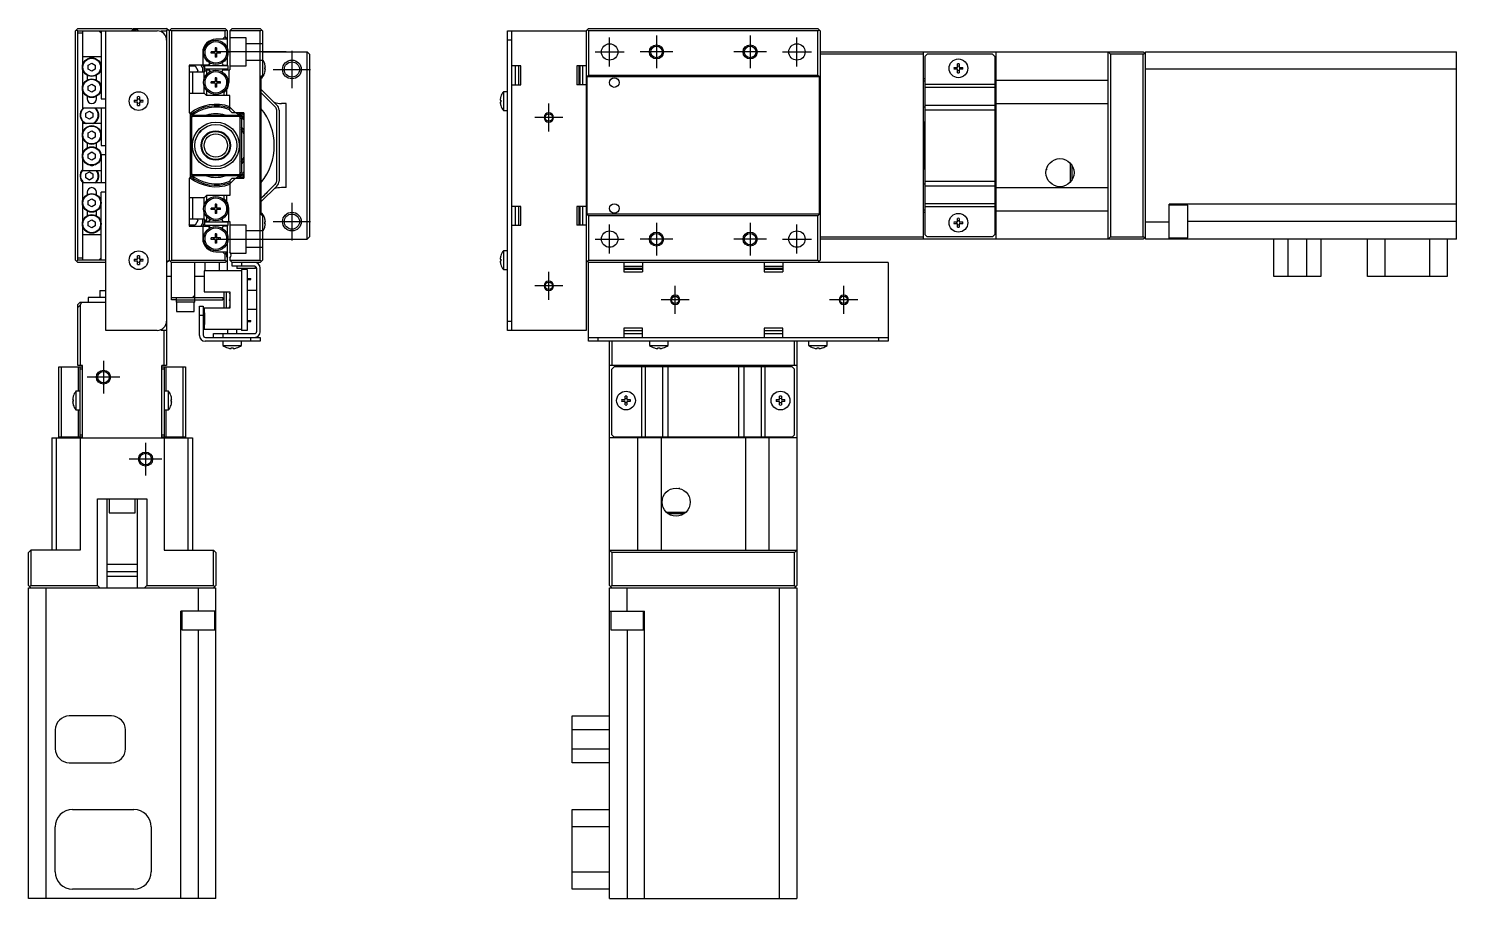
# Model space of a CAD drawing. Extents: x 0 to 654, y -8 to 387.
# Drawn here: x 348.8 to 653.8, y 104 to 289.9 of the extents above; entities that cross this region are included whole.
import ezdxf

# ---------------------------------------------------------------- set-up
doc = ezdxf.new("R2010")
doc.units = 0
doc.header["$LTSCALE"] = 0.5
doc.linetypes.add('CENTER', pattern=[50.8, 31.75, -6.35, 6.35, -6.35])
doc.linetypes.add('DASHED', pattern=[19.05, 12.7, -6.35])
for name, color, linetype in [('MSM_CENTER', 1, 'CENTER'), ('MSM_CONTINUOUS', 7, 'CONTINUOUS'), ('MSM_DASHED', 4, 'DASHED'), ('MSM_NARROW', 5, 'CONTINUOUS')]:
    doc.layers.add(name, color=color, linetype=linetype)

msp = doc.modelspace()

# ---------------------------------------------------------------- linework, layer by layer
at = {"layer": 'MSM_CENTER'}
for p, q in [((472.89, 281.76), (472.89, 287.96)), ((482.89, 288.36), (482.89, 281.36)), ((502.89, 288.36), (502.89, 281.36)), ((512.89, 281.76), (512.89, 287.96)), ((403.76, 284.86), (388.76, 284.86)), ((405.02, 285.12), (405.02, 277.12)), ((469.79, 284.86), (475.99, 284.86)), ((486.39, 284.86), (479.39, 284.86)), ((506.39, 284.86), (499.39, 284.86)), ((509.79, 284.86), (515.99, 284.86)), ((401.02, 281.12), (409.02, 281.12)), ((459.89, 267.86), (459.89, 273.86)), ((462.89, 270.86), (456.89, 270.86)), ((405.02, 252.6), (405.02, 244.6)), ((401.02, 248.6), (409.02, 248.6)), ((472.89, 241.76), (472.89, 247.96)), ((482.89, 248.36), (482.89, 241.36)), ((502.89, 248.36), (502.89, 241.36)), ((512.89, 241.76), (512.89, 247.96)), ((388.76, 244.86), (403.76, 244.86)), ((469.79, 244.86), (475.99, 244.86)), ((486.39, 244.86), (479.39, 244.86)), ((506.39, 244.86), (499.39, 244.86)), ((509.79, 244.86), (515.99, 244.86)), ((459.89, 231.86), (459.89, 237.86)), ((462.89, 234.86), (456.89, 234.86)), ((489.89, 231.86), (483.89, 231.86)), ((486.89, 228.86), (486.89, 234.86)), ((525.89, 231.86), (519.89, 231.86)), ((522.89, 228.86), (522.89, 234.86)), ((364.76, 218.86), (364.76, 211.86)), ((368.26, 215.36), (361.26, 215.36)), ((373.76, 201.36), (373.76, 194.36)), ((377.26, 197.86), (370.26, 197.86))]:
    msp.add_line(p, q, dxfattribs=at)
at = {"layer": 'MSM_CONTINUOUS'}
for p, q in [((359.26, 289.86), (358.76, 289.36)), ((359.26, 289.86), (370.76, 289.86)), ((371.26, 289.36), (370.76, 289.86)), ((370.96, 289.76), (371.06, 289.86)), ((371.06, 289.86), (378.26, 289.86)), ((371.56, 289.86), (371.56, 289.36)), ((372.26, 289.36), (371.76, 289.86)), ((371.76, 289.36), (371.76, 289.86)), ((378.76, 289.36), (378.26, 289.86)), ((378.76, 289.36), (379.26, 289.86)), ((379.26, 289.86), (390.76, 289.86)), ((391.26, 289.36), (390.76, 289.86)), ((391.76, 289.36), (392.26, 289.86)), ((392.26, 289.86), (398.26, 289.86)), ((398.26, 289.86), (398.76, 289.36)), ((467.89, 289.36), (468.39, 289.86)), ((468.39, 289.86), (517.39, 289.86)), ((517.89, 289.36), (517.39, 289.86)), ((358.76, 240.36), (358.76, 289.36)), ((359.01, 289.61), (359.26, 289.36)), ((359.26, 240.36), (359.26, 289.36)), ((359.26, 289.36), (376.26, 289.36)), ((360.26, 288.86), (359.26, 288.86)), ((360.26, 289.36), (360.26, 272.68)), ((363.76, 289.36), (364.26, 288.86)), ((364.26, 289.36), (364.26, 274.86)), ((365.26, 225.36), (365.26, 289.36)), ((370.76, 289.36), (371.01, 289.61)), ((370.86, 289.76), (371.06, 289.76)), ((371.36, 289.46), (371.16, 289.46)), ((371.36, 289.36), (371.36, 289.46)), ((377.06, 289.36), (378.26, 289.36)), ((377.06, 289.19), (377.06, 289.36)), ((378.51, 289.61), (378.26, 289.36)), ((378.26, 289.36), (378.26, 217.86)), ((378.76, 289.36), (378.76, 240.36)), ((379.01, 289.61), (379.26, 289.36)), ((379.26, 289.36), (379.26, 240.36)), ((390.76, 289.36), (379.26, 289.36)), ((391.26, 287.56), (388.76, 287.56)), ((390.76, 288.16), (390.16, 287.56)), ((390.76, 289.36), (391.01, 289.61)), ((390.76, 288.16), (390.76, 289.36)), ((391.18, 287.56), (390.76, 288.16)), ((391.26, 285.47), (391.26, 289.36)), ((391.76, 289.36), (391.76, 281.06)), ((398.26, 289.36), (391.76, 289.36)), ((398.26, 289.36), (398.51, 289.61)), ((398.26, 240.36), (398.26, 289.36)), ((398.76, 289.36), (398.76, 279.86)), ((451.09, 225.36), (451.09, 289.36)), ((451.09, 289.36), (467.89, 289.36)), ((451.89, 287.36), (451.09, 287.36)), ((451.89, 289.36), (451.89, 225.36)), ((467.89, 289.36), (467.89, 225.36)), ((468.14, 289.61), (468.39, 289.36)), ((468.39, 289.36), (468.39, 279.86)), ((517.39, 289.36), (468.39, 289.36)), ((517.39, 289.36), (517.64, 289.61)), ((517.39, 279.86), (517.39, 289.36)), ((517.89, 289.36), (517.89, 240.36)), ((360.26, 283.86), (364.26, 283.86)), ((385.96, 284.76), (385.96, 282.06)), ((388.55, 284.9), (387.76, 284.9)), ((387.76, 284.61), (387.76, 284.9)), ((388.55, 284.61), (387.76, 284.61)), ((388.29, 284.9), (388.29, 284.61)), ((388.9, 285.76), (388.61, 285.76)), ((388.61, 285.76), (388.61, 284.96)), ((388.9, 285.23), (388.61, 285.23)), ((388.61, 284.55), (388.61, 283.76)), ((388.61, 284.29), (388.9, 284.29)), ((388.9, 283.76), (388.61, 283.76)), ((388.9, 285.76), (388.9, 284.96)), ((388.9, 284.55), (388.9, 283.76)), ((389.76, 284.9), (388.96, 284.9)), ((389.76, 284.61), (388.96, 284.61)), ((389.23, 284.9), (389.23, 284.61)), ((389.76, 284.61), (389.76, 284.9)), ((391.26, 282.06), (391.26, 284.05)), ((391.36, 284.86), (391.76, 284.86)), ((398.76, 284.86), (408.26, 284.86)), ((408.26, 244.86), (408.26, 284.86)), ((408.26, 284.86), (408.76, 284.36)), ((408.76, 284.36), (408.76, 245.36)), ((517.89, 284.86), (586.89, 284.86)), ((539.89, 284.36), (517.89, 284.36)), ((539.89, 284.86), (539.89, 244.86)), ((540.69, 284.36), (540.19, 283.86)), ((540.19, 283.86), (540.19, 245.86)), ((554.69, 284.36), (540.69, 284.36)), ((555.19, 283.86), (554.69, 284.36)), ((555.19, 283.86), (555.19, 245.86)), ((555.39, 284.86), (555.39, 244.86)), ((579.39, 244.86), (579.39, 284.86)), ((579.39, 284.86), (579.89, 284.36)), ((579.89, 284.36), (579.89, 245.36)), ((586.89, 284.36), (579.89, 284.36)), ((587.39, 284.36), (586.89, 284.86)), ((586.89, 284.36), (587.14, 284.61)), ((586.89, 245.36), (586.89, 284.36)), ((587.39, 244.86), (587.39, 284.86)), ((587.39, 284.86), (653.79, 284.86)), ((653.79, 244.86), (653.79, 284.86)), ((361.51, 282.04), (362.26, 282.48)), ((361.51, 281.18), (361.51, 282.04)), ((362.26, 280.74), (361.51, 281.18)), ((362.26, 282.48), (363.01, 282.04)), ((363.01, 281.18), (362.26, 280.74)), ((363.01, 282.04), (363.01, 281.18)), ((387.21, 282.06), (383.06, 282.06)), ((383.06, 282.06), (383.06, 271.86)), ((383.06, 281.65), (383.18, 281.86)), ((383.18, 281.86), (384.33, 281.86)), ((384.33, 281.86), (384.91, 280.86)), ((384.91, 280.86), (384.74, 280.56)), ((386.26, 280.56), (386.76, 281.06)), ((386.37, 281.86), (386.37, 281.26)), ((391.37, 281.86), (386.37, 281.86)), ((386.37, 281.26), (391.37, 281.26)), ((386.76, 281.06), (386.76, 280.02)), ((386.76, 281.06), (387.21, 281.06)), ((387.21, 282.06), (387.38, 282.35)), ((387.21, 281.06), (387.38, 280.77)), ((390.13, 282.35), (390.3, 282.06)), ((390.13, 280.77), (390.3, 281.06)), ((390.3, 282.06), (391.26, 282.06)), ((390.3, 281.06), (391.76, 281.06)), ((391.37, 281.26), (391.37, 281.86)), ((391.56, 281.06), (391.56, 278.36)), ((399.21, 282.29), (399.21, 282.31)), ((399.21, 281.56), (399.35, 281.56)), ((399.21, 281.16), (399.21, 281.56)), ((399.35, 281.16), (399.21, 281.16)), ((453.89, 281.86), (451.89, 281.86)), ((452.69, 281.86), (452.69, 277.86)), ((453.39, 281.86), (453.39, 277.86)), ((453.89, 277.86), (453.89, 281.86)), ((467.89, 281.86), (465.89, 281.86)), ((465.89, 281.86), (465.89, 277.86)), ((466.39, 277.86), (466.39, 281.86)), ((466.59, 277.86), (466.59, 281.86)), ((467.09, 281.86), (467.09, 277.86)), ((546.46, 281.56), (547.19, 281.56)), ((547.19, 281.16), (546.46, 281.16)), ((547.19, 281.56), (547.19, 282.29)), ((547.19, 280.43), (547.19, 281.16)), ((547.59, 282.29), (547.59, 281.56)), ((547.59, 281.56), (548.31, 281.56)), ((548.31, 281.16), (547.59, 281.16)), ((547.59, 281.16), (547.59, 280.43)), ((653.79, 281.16), (587.39, 281.16)), ((361.26, 279.88), (361.26, 278.84)), ((361.51, 277.54), (362.26, 277.98)), ((362.26, 277.98), (363.01, 277.54)), ((363.26, 278.84), (363.26, 279.88)), ((386.26, 280.56), (383.06, 280.56)), ((383.76, 280.56), (383.76, 276.06)), ((386.26, 279.07), (386.26, 280.56)), ((386.26, 276.06), (386.26, 277.65)), ((388.55, 278.5), (387.76, 278.5)), ((387.76, 278.21), (387.76, 278.5)), ((388.55, 278.21), (387.76, 278.21)), ((388.29, 278.5), (388.29, 278.21)), ((388.9, 279.36), (388.61, 279.36)), ((388.61, 279.36), (388.61, 278.56)), ((388.9, 278.83), (388.61, 278.83)), ((388.61, 278.15), (388.61, 277.36)), ((388.61, 277.89), (388.9, 277.89)), ((388.9, 279.36), (388.9, 278.56)), ((388.9, 278.15), (388.9, 277.36)), ((389.76, 278.5), (388.96, 278.5)), ((389.76, 278.21), (388.96, 278.21)), ((389.23, 278.5), (389.23, 278.21)), ((389.76, 278.21), (389.76, 278.5)), ((398.76, 279.86), (398.41, 279.51)), ((398.41, 279.51), (398.41, 250.21)), ((398.41, 279.36), (398.66, 279.36)), ((398.66, 279.36), (398.66, 279.76)), ((399.21, 280.41), (399.21, 280.43)), ((451.89, 277.86), (453.89, 277.86)), ((467.89, 277.86), (465.89, 277.86)), ((468.39, 279.86), (468.04, 279.51)), ((517.74, 279.51), (468.04, 279.51)), ((468.04, 279.51), (468.04, 250.21)), ((517.39, 279.86), (468.39, 279.86)), ((517.74, 279.51), (517.39, 279.86)), ((517.74, 250.21), (517.74, 279.51)), ((540.19, 279.11), (539.89, 279.11)), ((540.19, 278.61), (539.89, 278.61)), ((540.19, 277.98), (555.19, 277.98)), ((555.39, 279.11), (555.19, 279.11)), ((555.39, 278.86), (579.39, 278.86)), ((361.26, 275.38), (361.26, 274.86)), ((361.51, 276.68), (361.51, 277.54)), ((362.26, 276.24), (361.51, 276.68)), ((363.01, 276.68), (362.26, 276.24)), ((363.01, 277.54), (363.01, 276.68)), ((363.26, 274.86), (363.26, 275.38)), ((364.26, 274.86), (365.26, 274.86)), ((371.33, 274.56), (372.06, 274.56)), ((372.06, 274.56), (372.06, 275.29)), ((372.46, 275.29), (372.46, 274.56)), ((372.46, 274.56), (373.19, 274.56)), ((383.06, 276.06), (386.26, 276.06)), ((386.76, 275.56), (386.26, 276.06)), ((386.76, 276.7), (386.76, 275.56)), ((391.76, 275.56), (386.76, 275.56)), ((388.9, 277.36), (388.61, 277.36)), ((390.56, 275.56), (390.56, 276.22)), ((391.06, 276.76), (391.06, 275.56)), ((391.76, 272.36), (391.76, 275.56)), ((398.41, 276.92), (401.82, 273.51)), ((401.46, 273.15), (398.41, 276.21)), ((449.5, 274.56), (449.63, 274.56)), ((449.63, 275.31), (449.63, 275.29)), ((449.63, 274.56), (449.63, 274.16)), ((450.19, 276.36), (450.19, 272.36)), ((451.09, 276.36), (450.19, 276.36)), ((555.19, 277.27), (540.19, 277.27)), ((555.39, 275.86), (555.19, 275.86)), ((555.39, 274.86), (555.19, 274.86)), ((365.26, 272.86), (360.26, 272.86)), ((361.01, 271.79), (361.76, 272.23)), ((361.01, 270.93), (361.01, 271.79)), ((361.76, 272.23), (362.51, 271.79)), ((362.51, 271.79), (362.51, 270.93)), ((364.26, 272.86), (364.26, 264.86)), ((372.06, 274.16), (371.33, 274.16)), ((372.06, 273.43), (372.06, 274.16)), ((373.19, 274.16), (372.46, 274.16)), ((372.46, 274.16), (372.46, 273.43)), ((383.06, 271.86), (383.26, 271.86)), ((383.26, 271.86), (383.26, 257.86)), ((391.76, 273.07), (392.96, 271.86)), ((392.26, 271.86), (391.76, 272.36)), ((394.76, 271.86), (392.26, 271.86)), ((394.76, 271.86), (394.76, 257.86)), ((401.76, 257.27), (401.76, 272.45)), ((402.26, 272.45), (402.26, 257.27)), ((403.76, 273.86), (402.76, 273.86)), ((403.76, 255.86), (403.76, 273.86)), ((449.63, 274.16), (449.5, 274.16)), ((449.63, 273.43), (449.63, 273.41)), ((450.19, 272.36), (451.09, 272.36)), ((539.89, 273.11), (540.19, 273.11)), ((540.19, 273.51), (555.19, 273.51)), ((555.19, 272.45), (540.19, 272.45)), ((555.22, 272.74), (555.19, 272.74)), ((555.19, 271.68), (555.22, 271.68)), ((555.22, 256.98), (555.22, 272.74)), ((555.39, 272.13), (555.22, 272.13)), ((555.39, 273.86), (579.39, 273.86)), ((360.26, 270.04), (360.26, 259.56)), ((364.26, 269.56), (360.26, 269.56)), ((361.76, 270.49), (361.01, 270.93)), ((362.51, 270.93), (361.76, 270.49)), ((383.26, 270.56), (383.56, 270.86)), ((383.76, 271.06), (383.56, 270.86)), ((383.56, 270.86), (383.56, 258.86)), ((383.76, 271.06), (384.06, 271.36)), ((393.76, 271.06), (383.76, 271.06)), ((384.06, 271.36), (393.46, 271.36)), ((393.46, 271.36), (393.76, 271.06)), ((393.96, 270.86), (393.76, 271.06)), ((393.96, 258.86), (393.96, 270.86)), ((393.96, 270.86), (394.26, 270.56)), ((394.26, 270.56), (394.26, 259.16)), ((540.09, 269.86), (539.89, 269.66)), ((540.09, 269.86), (540.09, 259.86)), ((540.19, 269.86), (540.09, 269.86)), ((555.19, 271.1), (555.22, 271.1)), ((555.22, 269.63), (555.39, 269.63)), ((361.26, 265.38), (361.26, 264.34)), ((361.51, 267.54), (362.26, 267.98)), ((361.51, 266.68), (361.51, 267.54)), ((362.26, 266.24), (361.51, 266.68)), ((362.26, 267.98), (363.01, 267.54)), ((363.01, 266.68), (362.26, 266.24)), ((363.01, 267.54), (363.01, 266.68)), ((363.26, 264.34), (363.26, 265.38)), ((385.2, 267.61), (385.33, 267.61)), ((385.33, 267.61), (385.56, 267.83)), ((385.33, 267.61), (385.33, 267.78)), ((385.56, 268.02), (385.56, 267.83)), ((555.22, 267.13), (555.39, 267.13)), ((361.51, 263.04), (362.26, 263.48)), ((361.51, 262.18), (361.51, 263.04)), ((362.26, 263.48), (363.01, 263.04)), ((363.01, 263.04), (363.01, 262.18)), ((364.26, 264.86), (365.26, 264.86)), ((364.26, 262.86), (364.26, 256.86)), ((365.26, 262.86), (364.26, 262.86)), ((555.39, 262.59), (555.22, 262.59)), ((360.26, 259.56), (364.26, 259.56)), ((362.26, 261.74), (361.51, 262.18)), ((363.01, 262.18), (362.26, 261.74)), ((385.33, 262.11), (385.2, 262.11)), ((385.33, 261.94), (385.33, 262.11)), ((385.56, 261.88), (385.33, 262.11)), ((385.56, 261.88), (385.56, 261.7)), ((539.89, 260.06), (540.09, 259.86)), ((540.09, 259.86), (540.19, 259.86)), ((555.39, 260.09), (555.22, 260.09)), ((566.19, 259.64), (566.14, 259.64)), ((566.19, 259.83), (566.19, 259.64)), ((571.29, 261.1), (571.29, 257.02)), ((571.59, 260.72), (571.59, 257.4)), ((360.26, 257.04), (360.26, 240.36)), ((365.26, 256.86), (360.26, 256.86)), ((361.01, 258.79), (361.76, 259.23)), ((361.01, 257.93), (361.01, 258.79)), ((361.76, 257.49), (361.01, 257.93)), ((361.76, 259.23), (362.51, 258.79)), ((362.51, 257.93), (361.76, 257.49)), ((362.51, 258.79), (362.51, 257.93)), ((383.26, 257.86), (383.06, 257.86)), ((383.06, 257.86), (383.06, 247.66)), ((383.56, 258.86), (383.26, 259.16)), ((383.56, 258.86), (383.76, 258.66)), ((384.06, 258.36), (383.76, 258.66)), ((383.76, 258.66), (393.76, 258.66)), ((393.46, 258.36), (384.06, 258.36)), ((392.96, 257.86), (391.76, 256.65)), ((391.76, 257.36), (392.26, 257.86)), ((391.76, 257.36), (391.76, 254.16)), ((392.26, 257.86), (394.76, 257.86)), ((393.76, 258.66), (393.46, 258.36)), ((393.76, 258.66), (393.96, 258.86)), ((394.26, 259.16), (393.96, 258.86)), ((398.41, 253.51), (401.46, 256.57)), ((540.19, 256.61), (539.89, 256.61)), ((540.19, 257.27), (555.19, 257.27)), ((555.19, 258.62), (555.22, 258.62)), ((555.19, 258.04), (555.22, 258.04)), ((555.19, 256.98), (555.22, 256.98)), ((555.22, 257.59), (555.39, 257.59)), ((361.26, 254.86), (361.26, 254.34)), ((361.51, 253.04), (362.26, 253.48)), ((362.26, 253.48), (363.01, 253.04)), ((363.26, 254.34), (363.26, 254.86)), ((364.26, 240.36), (364.26, 254.86)), ((365.26, 254.86), (364.26, 254.86)), ((386.26, 253.66), (383.06, 253.66)), ((383.76, 253.66), (383.76, 249.16)), ((386.26, 253.66), (386.76, 254.16)), ((386.26, 252.07), (386.26, 253.66)), ((386.76, 254.16), (386.76, 253.02)), ((391.76, 254.16), (386.76, 254.16)), ((390.56, 253.5), (390.56, 254.16)), ((391.06, 254.16), (391.06, 252.96)), ((401.82, 256.21), (398.41, 252.8)), ((403.76, 255.86), (402.76, 255.86)), ((555.19, 256.21), (540.19, 256.21)), ((555.19, 254.86), (555.39, 254.86)), ((555.19, 253.86), (555.39, 253.86)), ((555.39, 255.86), (579.39, 255.86)), ((361.26, 250.88), (361.26, 249.84)), ((361.51, 252.18), (361.51, 253.04)), ((362.26, 251.74), (361.51, 252.18)), ((363.01, 252.18), (362.26, 251.74)), ((363.01, 253.04), (363.01, 252.18)), ((363.26, 249.84), (363.26, 250.88)), ((386.26, 249.16), (386.26, 250.65)), ((388.55, 251.5), (387.76, 251.5)), ((387.76, 251.21), (387.76, 251.5)), ((388.55, 251.21), (387.76, 251.21)), ((388.29, 251.5), (388.29, 251.21)), ((388.9, 252.36), (388.61, 252.36)), ((388.61, 252.36), (388.61, 251.56)), ((388.9, 251.83), (388.61, 251.83)), ((388.61, 251.15), (388.61, 250.36)), ((388.61, 250.89), (388.9, 250.89)), ((388.9, 250.36), (388.61, 250.36)), ((388.9, 252.36), (388.9, 251.56)), ((388.9, 251.15), (388.9, 250.36)), ((389.76, 251.5), (388.96, 251.5)), ((389.76, 251.21), (388.96, 251.21)), ((389.23, 251.5), (389.23, 251.21)), ((389.76, 251.21), (389.76, 251.5)), ((391.56, 248.66), (391.56, 251.36)), ((398.66, 250.36), (398.41, 250.36)), ((398.41, 250.21), (398.76, 249.86)), ((398.66, 249.96), (398.66, 250.36)), ((453.89, 251.86), (451.89, 251.86)), ((452.69, 251.86), (452.69, 247.86)), ((453.39, 251.86), (453.39, 247.86)), ((453.89, 247.86), (453.89, 251.86)), ((467.89, 251.86), (465.89, 251.86)), ((465.89, 251.86), (465.89, 247.86)), ((466.39, 247.86), (466.39, 251.86)), ((466.59, 247.86), (466.59, 251.86)), ((467.09, 251.86), (467.09, 247.86)), ((517.74, 250.21), (468.04, 250.21)), ((468.04, 250.21), (468.39, 249.86)), ((517.39, 249.86), (517.74, 250.21)), ((539.89, 251.11), (540.19, 251.11)), ((539.89, 250.61), (540.19, 250.61)), ((540.19, 252.45), (555.19, 252.45)), ((555.19, 251.74), (540.19, 251.74)), ((555.19, 250.61), (555.39, 250.61)), ((579.39, 250.86), (555.39, 250.86)), ((592.39, 244.86), (592.39, 252.35)), ((653.79, 252.35), (592.39, 252.35)), ((596.39, 252.1), (592.39, 252.1)), ((596.39, 245.1), (596.39, 252.1)), ((361.51, 248.54), (362.26, 248.98)), ((361.51, 247.68), (361.51, 248.54)), ((362.26, 247.24), (361.51, 247.68)), ((362.26, 248.98), (363.01, 248.54)), ((363.01, 247.68), (362.26, 247.24)), ((363.01, 248.54), (363.01, 247.68)), ((383.06, 249.16), (386.26, 249.16)), ((383.18, 247.86), (383.06, 248.07)), ((383.06, 247.66), (387.21, 247.66)), ((384.33, 247.86), (383.18, 247.86)), ((384.91, 248.86), (384.33, 247.86)), ((384.74, 249.16), (384.91, 248.86)), ((385.96, 247.66), (385.96, 244.96)), ((386.76, 248.66), (386.26, 249.16)), ((386.37, 248.46), (386.37, 247.86)), ((391.37, 248.46), (386.37, 248.46)), ((386.37, 247.86), (391.37, 247.86)), ((386.76, 249.7), (386.76, 248.66)), ((386.76, 248.66), (387.21, 248.66)), ((387.38, 248.95), (387.21, 248.66)), ((387.38, 247.37), (387.21, 247.66)), ((390.3, 248.66), (390.13, 248.95)), ((390.3, 247.66), (390.13, 247.37)), ((390.3, 248.66), (391.76, 248.66)), ((391.26, 247.66), (390.3, 247.66)), ((391.26, 245.67), (391.26, 247.66)), ((391.37, 247.86), (391.37, 248.46)), ((391.76, 248.66), (391.76, 242.12)), ((398.76, 249.86), (398.76, 240.36)), ((399.21, 249.29), (399.21, 249.31)), ((399.21, 248.56), (399.35, 248.56)), ((399.21, 248.16), (399.21, 248.56)), ((399.35, 248.16), (399.21, 248.16)), ((399.21, 247.41), (399.21, 247.43)), ((451.89, 247.86), (453.89, 247.86)), ((467.89, 247.86), (465.89, 247.86)), ((468.39, 249.86), (468.39, 240.36)), ((517.39, 249.86), (468.39, 249.86)), ((517.39, 240.36), (517.39, 249.86)), ((546.46, 248.56), (547.19, 248.56)), ((547.19, 248.16), (546.46, 248.16)), ((547.19, 248.56), (547.19, 249.29)), ((547.19, 247.43), (547.19, 248.16)), ((547.59, 249.29), (547.59, 248.56)), ((547.59, 248.56), (548.31, 248.56)), ((547.59, 248.16), (547.59, 247.43)), ((548.31, 248.16), (547.59, 248.16)), ((587.39, 248.56), (592.39, 248.56)), ((653.79, 248.65), (596.39, 248.65)), ((360.26, 245.86), (364.26, 245.86)), ((388.55, 245.1), (387.76, 245.1)), ((387.76, 244.81), (387.76, 245.1)), ((388.55, 244.81), (387.76, 244.81)), ((388.29, 245.1), (388.29, 244.81)), ((388.9, 245.96), (388.61, 245.96)), ((388.61, 245.96), (388.61, 245.16)), ((388.9, 245.43), (388.61, 245.43)), ((388.61, 244.75), (388.61, 243.96)), ((388.61, 244.49), (388.9, 244.49)), ((388.9, 245.96), (388.9, 245.16)), ((388.9, 244.75), (388.9, 243.96)), ((389.76, 245.1), (388.96, 245.1)), ((389.76, 244.81), (388.96, 244.81)), ((389.23, 245.1), (389.23, 244.81)), ((389.76, 244.81), (389.76, 245.1)), ((391.26, 238.11), (391.26, 244.25)), ((391.36, 244.86), (391.76, 244.86)), ((398.76, 244.86), (408.26, 244.86)), ((408.76, 245.36), (408.26, 244.86)), ((517.89, 245.36), (539.89, 245.36)), ((586.89, 244.86), (517.89, 244.86)), ((540.19, 245.86), (540.69, 245.36)), ((554.69, 245.36), (540.69, 245.36)), ((554.69, 245.36), (555.19, 245.86)), ((579.89, 245.36), (579.39, 244.86)), ((579.89, 245.36), (586.89, 245.36)), ((587.14, 245.11), (586.89, 245.36)), ((586.89, 244.86), (587.39, 245.36)), ((653.79, 244.86), (587.39, 244.86)), ((592.39, 245.1), (596.39, 245.1)), ((614.79, 236.86), (614.79, 244.86)), ((617.79, 244.86), (617.79, 236.86)), ((621.79, 236.86), (621.79, 244.86)), ((624.79, 244.86), (624.79, 236.86)), ((634.79, 236.86), (634.79, 244.86)), ((638.49, 244.86), (638.49, 236.86)), ((648.09, 236.86), (648.09, 244.86)), ((651.79, 244.86), (651.79, 236.86)), ((372.06, 240.56), (372.06, 241.29)), ((372.46, 241.29), (372.46, 240.56)), ((388.9, 243.96), (388.61, 243.96)), ((388.76, 242.16), (391.26, 242.16)), ((390.16, 242.16), (390.76, 241.56)), ((390.76, 241.56), (391.18, 242.16)), ((390.76, 240.36), (390.76, 241.56)), ((449.63, 241.31), (449.63, 241.29)), ((450.19, 242.36), (450.19, 238.36)), ((451.09, 242.36), (450.19, 242.36)), ((358.76, 240.36), (359.26, 239.86)), ((359.26, 240.36), (359.01, 240.11)), ((359.26, 240.86), (360.26, 240.86)), ((365.26, 240.36), (359.26, 240.36)), ((365.26, 239.86), (359.26, 239.86)), ((364.26, 240.86), (363.76, 240.36)), ((371.33, 240.56), (372.06, 240.56)), ((372.06, 240.16), (371.33, 240.16)), ((372.06, 239.43), (372.06, 240.16)), ((372.46, 240.56), (373.19, 240.56)), ((373.19, 240.16), (372.46, 240.16)), ((372.46, 240.16), (372.46, 239.43)), ((378.26, 240.36), (378.51, 240.11)), ((378.26, 239.86), (378.76, 240.36)), ((379.26, 239.86), (378.76, 240.36)), ((379.26, 240.36), (379.01, 240.11)), ((379.26, 240.36), (390.76, 240.36)), ((390.76, 239.86), (379.26, 239.86)), ((379.26, 231.86), (379.26, 239.86)), ((384.26, 231.36), (384.26, 239.86)), ((394.26, 238.11), (386.26, 238.11)), ((386.26, 238.11), (386.26, 233.61)), ((386.46, 238.11), (386.46, 239.86)), ((389.46, 239.86), (389.46, 238.11)), ((391.01, 240.11), (390.76, 240.36)), ((390.76, 239.86), (391.26, 240.36)), ((391.76, 240.8), (391.76, 240.36)), ((391.76, 240.36), (398.26, 240.36)), ((392.26, 239.86), (391.76, 240.36)), ((392.26, 239.06), (392.26, 239.86)), ((398.26, 239.86), (392.26, 239.86)), ((397.06, 239.06), (392.26, 239.06)), ((393.26, 239.06), (393.26, 238.56)), ((397.26, 238.56), (393.26, 238.56)), ((394.26, 239.86), (394.26, 239.06)), ((395.46, 238.36), (394.26, 238.36)), ((394.26, 238.36), (394.26, 225.36)), ((394.96, 238.56), (394.96, 238.36)), ((395.46, 238.36), (395.46, 225.36)), ((397.26, 238.56), (397.26, 239.01)), ((397.46, 238.66), (397.46, 225.06)), ((398.51, 240.11), (398.26, 240.36)), ((398.76, 240.36), (398.26, 239.86)), ((398.26, 225.06), (398.26, 238.66)), ((449.5, 240.56), (449.63, 240.56)), ((449.63, 240.16), (449.5, 240.16)), ((449.63, 240.56), (449.63, 240.16)), ((449.63, 239.43), (449.63, 239.41)), ((450.19, 238.36), (451.09, 238.36)), ((468.39, 239.86), (467.89, 240.36)), ((468.39, 240.36), (468.14, 240.11)), ((468.39, 240.36), (517.39, 240.36)), ((468.39, 223.06), (468.39, 239.86)), ((532.39, 239.86), (468.39, 239.86)), ((475.89, 239.86), (475.89, 237.86)), ((475.89, 239.06), (479.89, 239.06)), ((479.89, 238.56), (475.89, 238.56)), ((479.89, 238.36), (475.89, 238.36)), ((479.89, 239.86), (479.89, 237.86)), ((505.89, 239.86), (505.89, 237.86)), ((505.89, 239.06), (509.89, 239.06)), ((509.89, 238.56), (505.89, 238.56)), ((509.89, 238.36), (505.89, 238.36)), ((509.89, 239.86), (509.89, 237.86)), ((517.64, 240.11), (517.39, 240.36)), ((517.39, 239.86), (517.89, 240.36)), ((532.39, 239.86), (532.39, 223.06)), ((379.26, 236.86), (378.26, 236.86)), ((386.26, 236.86), (384.26, 236.86)), ((395.46, 236.48), (396.26, 236.48)), ((395.46, 236.23), (396.26, 236.23)), ((396.26, 236.23), (396.26, 236.48)), ((475.89, 237.86), (479.89, 237.86)), ((505.89, 237.86), (509.89, 237.86)), ((624.79, 236.86), (614.79, 236.86)), ((651.79, 236.86), (634.79, 236.86)), ((365.26, 232.36), (361.51, 232.36)), ((361.51, 232.36), (361.51, 231.36)), ((364.01, 233.86), (365.26, 233.86)), ((364.01, 233.86), (364.01, 232.36)), ((379.26, 232.36), (390.26, 232.36)), ((380.26, 231.86), (379.26, 231.86)), ((380.26, 232.36), (380.26, 231.36)), ((380.26, 231.86), (390.26, 231.86)), ((384.26, 232.86), (383.76, 232.36)), ((386.26, 233.61), (391.76, 233.61)), ((390.26, 232.36), (390.26, 231.86)), ((390.56, 230.11), (390.56, 233.61)), ((391.06, 230.11), (391.06, 233.61)), ((391.76, 233.61), (391.76, 230.11)), ((397.46, 233.86), (395.46, 233.86)), ((359.26, 230.86), (359.76, 231.36)), ((359.26, 217.86), (359.26, 230.86)), ((359.76, 230.75), (359.26, 230.25)), ((360.06, 231.36), (359.76, 230.75)), ((359.76, 231.36), (365.26, 231.36)), ((359.76, 230.75), (359.76, 217.86)), ((384.26, 231.36), (380.26, 231.36)), ((380.36, 231.36), (380.36, 229.36)), ((380.36, 229.36), (384.16, 229.36)), ((384.16, 229.36), (384.16, 231.36)), ((385.26, 230.56), (386.06, 230.56)), ((385.26, 224.26), (385.26, 230.56)), ((386.06, 230.56), (386.06, 224.36)), ((386.26, 230.11), (386.26, 229.11)), ((391.76, 230.11), (386.26, 230.11)), ((386.26, 229.11), (386.36, 229.11)), ((386.36, 229.11), (386.36, 226.61)), ((395.46, 229.86), (397.46, 229.86)), ((386.06, 228.56), (385.26, 228.56)), ((386.36, 228.31), (386.26, 228.31)), ((386.26, 228.31), (386.26, 227.41)), ((386.36, 227.93), (386.26, 227.93)), ((386.36, 227.78), (386.26, 227.78)), ((386.36, 227.41), (386.26, 227.41)), ((386.26, 226.61), (386.26, 225.61)), ((386.26, 226.61), (386.36, 226.61)), ((395.46, 227.48), (396.26, 227.48)), ((395.46, 227.23), (396.26, 227.23)), ((396.26, 227.23), (396.26, 227.48)), ((451.09, 227.36), (451.89, 227.36)), ((475.89, 225.86), (475.89, 223.86)), ((479.89, 225.86), (475.89, 225.86)), ((479.89, 223.86), (479.89, 225.86)), ((509.89, 225.86), (505.89, 225.86)), ((505.89, 225.86), (505.89, 223.86)), ((509.89, 223.86), (509.89, 225.86)), ((376.26, 225.36), (365.26, 225.36)), ((377.06, 225.36), (377.06, 225.53)), ((378.26, 225.36), (377.06, 225.36)), ((377.76, 217.86), (377.76, 225.36)), ((386.26, 225.61), (394.26, 225.61)), ((398.26, 223.06), (386.46, 223.06)), ((386.56, 223.86), (398.26, 223.86)), ((388.26, 223.86), (388.26, 224.66)), ((388.26, 224.66), (397.06, 224.66)), ((390.26, 224.66), (390.26, 223.86)), ((390.26, 223.06), (390.26, 222.16)), ((391.26, 225.61), (391.26, 224.66)), ((393.26, 224.66), (393.26, 225.61)), ((395.46, 225.36), (394.26, 225.36)), ((394.26, 222.16), (394.26, 223.06)), ((396.26, 223.06), (396.26, 223.86)), ((398.26, 223.86), (398.26, 223.06)), ((467.89, 225.36), (451.09, 225.36)), ((468.39, 223.86), (532.39, 223.86)), ((532.39, 223.06), (468.39, 223.06)), ((470.39, 223.86), (470.39, 223.06)), ((472.89, 170.86), (472.89, 223.06)), ((473.39, 223.06), (473.39, 217.86)), ((475.89, 225.36), (479.89, 225.36)), ((475.89, 224.66), (479.89, 224.66)), ((481.39, 223.06), (481.39, 222.16)), ((485.39, 222.16), (485.39, 223.06)), ((505.89, 225.36), (509.89, 225.36)), ((505.89, 224.66), (509.89, 224.66)), ((512.39, 217.86), (512.39, 223.06)), ((512.89, 223.06), (512.89, 170.86)), ((515.39, 223.06), (515.39, 222.16)), ((519.39, 222.16), (519.39, 223.06)), ((530.39, 223.06), (530.39, 223.86)), ((390.26, 222.16), (394.26, 222.16)), ((391.31, 221.6), (391.33, 221.6)), ((392.06, 221.6), (392.46, 221.6)), ((392.06, 221.47), (392.06, 221.6)), ((392.46, 221.6), (392.46, 221.47)), ((393.19, 221.6), (393.21, 221.6)), ((481.39, 222.16), (485.39, 222.16)), ((482.44, 221.6), (482.46, 221.6)), ((483.19, 221.6), (483.59, 221.6)), ((483.19, 221.47), (483.19, 221.6)), ((483.59, 221.6), (483.59, 221.47)), ((484.31, 221.6), (484.34, 221.6)), ((515.39, 222.16), (519.39, 222.16)), ((516.44, 221.6), (516.46, 221.6)), ((517.19, 221.6), (517.59, 221.6)), ((517.19, 221.47), (517.19, 221.6)), ((517.59, 221.6), (517.59, 221.47)), ((518.31, 221.6), (518.34, 221.6)), ((355.26, 202.56), (355.26, 217.56)), ((355.26, 217.56), (360.26, 217.56)), ((355.7, 217.56), (355.7, 202.56)), ((360.26, 217.86), (359.26, 217.86)), ((359.46, 212.36), (359.46, 217.56)), ((359.76, 202.56), (359.76, 217.56)), ((360.26, 217.06), (359.76, 217.06)), ((360.26, 202.36), (360.26, 217.86)), ((378.26, 217.86), (377.26, 217.86)), ((377.26, 202.36), (377.26, 217.86)), ((377.26, 217.56), (382.26, 217.56)), ((377.76, 217.06), (377.26, 217.06)), ((377.76, 217.56), (377.76, 202.56)), ((378.05, 217.56), (378.05, 212.36)), ((381.82, 202.56), (381.82, 217.56)), ((382.26, 217.56), (382.26, 202.56)), ((512.89, 217.86), (472.89, 217.86)), ((473.89, 217.56), (473.39, 217.06)), ((473.39, 203.06), (473.39, 217.06)), ((511.89, 217.56), (473.89, 217.56)), ((478.64, 217.86), (478.64, 217.56)), ((479.14, 217.86), (479.14, 217.56)), ((479.76, 202.56), (479.76, 217.56)), ((480.47, 217.56), (480.47, 202.56)), ((484.24, 202.56), (484.24, 217.56)), ((484.64, 217.56), (484.64, 217.86)), ((485.3, 217.56), (485.3, 202.56)), ((488.09, 217.86), (487.89, 217.66)), ((497.89, 217.66), (487.89, 217.66)), ((487.89, 217.66), (487.89, 217.56)), ((497.89, 217.66), (497.69, 217.86)), ((497.89, 217.56), (497.89, 217.66)), ((500.47, 202.56), (500.47, 217.56)), ((501.14, 217.86), (501.14, 217.56)), ((501.53, 217.56), (501.53, 202.56)), ((505.3, 202.56), (505.3, 217.56)), ((506.01, 217.56), (506.01, 202.56)), ((506.64, 217.56), (506.64, 217.86)), ((507.14, 217.56), (507.14, 217.86)), ((512.39, 217.06), (511.89, 217.56)), ((512.39, 203.06), (512.39, 217.06)), ((358.17, 210.56), (358.3, 210.56)), ((358.3, 211.31), (358.3, 211.29)), ((358.3, 210.56), (358.3, 210.16)), ((358.86, 212.36), (358.86, 208.36)), ((359.76, 212.36), (358.86, 212.36)), ((378.66, 212.36), (377.76, 212.36)), ((378.66, 208.36), (378.66, 212.36)), ((379.21, 211.29), (379.21, 211.31)), ((379.21, 210.56), (379.35, 210.56)), ((379.21, 210.16), (379.21, 210.56)), ((475.46, 210.56), (476.19, 210.56)), ((476.19, 210.56), (476.19, 211.29)), ((476.59, 211.29), (476.59, 210.56)), ((476.59, 210.56), (477.31, 210.56)), ((508.46, 210.56), (509.19, 210.56)), ((509.19, 210.56), (509.19, 211.29)), ((509.59, 211.29), (509.59, 210.56)), ((509.59, 210.56), (510.31, 210.56)), ((358.3, 210.16), (358.17, 210.16)), ((358.3, 209.43), (358.3, 209.41)), ((358.86, 208.36), (359.76, 208.36)), ((359.46, 202.56), (359.46, 208.36)), ((377.76, 208.36), (378.66, 208.36)), ((378.05, 208.36), (378.05, 202.56)), ((379.35, 210.16), (379.21, 210.16)), ((379.21, 209.41), (379.21, 209.43)), ((476.19, 210.16), (475.46, 210.16)), ((476.19, 209.43), (476.19, 210.16)), ((476.59, 210.16), (476.59, 209.43)), ((477.31, 210.16), (476.59, 210.16)), ((509.19, 210.16), (508.46, 210.16)), ((509.19, 209.43), (509.19, 210.16)), ((509.59, 210.16), (509.59, 209.43)), ((510.31, 210.16), (509.59, 210.16)), ((353.76, 202.36), (353.76, 178.36)), ((353.76, 202.36), (383.76, 202.36)), ((354.76, 178.36), (354.76, 202.36)), ((360.26, 202.56), (355.26, 202.56)), ((359.76, 203.06), (360.26, 203.06)), ((359.76, 202.36), (359.76, 178.36)), ((377.26, 203.06), (377.76, 203.06)), ((382.26, 202.56), (377.26, 202.56)), ((377.76, 202.36), (377.76, 178.36)), ((382.76, 202.36), (382.76, 178.36)), ((383.76, 202.36), (383.76, 178.36)), ((512.89, 202.36), (472.89, 202.36)), ((473.39, 203.06), (473.89, 202.56)), ((511.89, 202.56), (473.89, 202.56)), ((478.64, 202.56), (478.64, 202.36)), ((478.89, 178.36), (478.89, 202.36)), ((481.89, 202.56), (481.89, 202.36)), ((482.89, 202.56), (482.89, 202.36)), ((483.89, 202.36), (483.89, 178.36)), ((485.01, 202.56), (485.01, 202.53)), ((485.01, 202.53), (500.76, 202.53)), ((485.61, 202.53), (485.61, 202.36)), ((486.06, 202.56), (486.06, 202.53)), ((486.65, 202.56), (486.65, 202.53)), ((488.11, 202.36), (488.11, 202.53)), ((490.61, 202.36), (490.61, 202.53)), ((495.16, 202.53), (495.16, 202.36)), ((497.66, 202.53), (497.66, 202.36)), ((499.12, 202.56), (499.12, 202.53)), ((499.71, 202.56), (499.71, 202.53)), ((500.16, 202.36), (500.16, 202.53)), ((500.76, 202.53), (500.76, 202.56)), ((501.89, 202.36), (501.89, 178.36)), ((502.89, 202.36), (502.89, 202.56)), ((503.89, 202.36), (503.89, 202.56)), ((506.89, 202.36), (506.89, 178.36)), ((507.14, 202.36), (507.14, 202.56)), ((511.89, 202.56), (512.39, 203.06)), ((363.51, 189.36), (374.01, 189.36)), ((363.51, 170.86), (363.51, 189.36)), ((365.51, 189.36), (365.51, 170.36)), ((366.01, 189.36), (366.01, 186.36)), ((371.51, 186.36), (371.51, 189.36)), ((372.01, 170.36), (372.01, 189.36)), ((374.01, 189.36), (374.01, 170.86)), ((487.67, 191.56), (487.67, 191.6)), ((487.85, 191.56), (487.67, 191.56)), ((366.01, 186.36), (371.51, 186.36)), ((489.12, 186.46), (485.05, 186.46)), ((488.74, 186.16), (485.43, 186.16)), ((349.26, 178.36), (348.76, 177.86)), ((348.76, 170.86), (348.76, 177.86)), ((349.26, 178.36), (349.26, 170.86)), ((359.76, 178.36), (349.26, 178.36)), ((377.76, 178.36), (388.26, 178.36)), ((388.26, 170.86), (388.26, 178.36)), ((388.76, 177.86), (388.26, 178.36)), ((388.76, 177.86), (388.76, 170.86)), ((473.39, 177.86), (472.89, 178.36)), ((472.89, 178.36), (512.89, 178.36)), ((473.39, 177.86), (473.39, 170.86)), ((512.39, 177.86), (473.39, 177.86)), ((512.89, 178.36), (512.39, 177.86)), ((512.39, 170.86), (512.39, 177.86)), ((372.01, 175.36), (365.51, 175.36)), ((348.76, 170.86), (349.26, 170.36)), ((349.01, 170.61), (349.26, 170.86)), ((349.26, 170.86), (363.51, 170.86)), ((363.51, 170.86), (364.01, 170.36)), ((365.51, 173.86), (372.01, 173.86)), ((365.51, 172.86), (372.01, 172.86)), ((373.51, 170.36), (374.01, 170.86)), ((374.01, 170.86), (388.26, 170.86)), ((388.26, 170.86), (388.51, 170.61)), ((388.76, 170.86), (388.26, 170.36)), ((472.89, 170.86), (473.39, 170.36)), ((473.14, 170.61), (473.39, 170.86)), ((473.39, 170.86), (512.39, 170.86)), ((512.39, 170.86), (512.64, 170.61)), ((512.89, 170.86), (512.39, 170.36)), ((348.76, 103.96), (348.76, 170.36)), ((348.76, 170.36), (388.76, 170.36)), ((352.46, 170.36), (352.46, 103.96)), ((385.06, 165.36), (385.06, 170.36)), ((388.76, 103.96), (388.76, 170.36)), ((472.89, 170.36), (512.89, 170.36)), ((472.89, 103.96), (472.89, 170.36)), ((476.59, 170.36), (476.59, 165.36)), ((509.19, 103.96), (509.19, 170.36)), ((512.89, 170.36), (512.89, 103.96)), ((388.76, 165.36), (381.27, 165.36)), ((381.27, 103.96), (381.27, 165.36)), ((381.52, 165.36), (381.52, 161.36)), ((388.52, 161.36), (388.52, 165.36)), ((472.89, 165.36), (480.37, 165.36)), ((473.12, 165.36), (473.12, 161.36)), ((480.12, 161.36), (480.12, 165.36)), ((480.37, 103.96), (480.37, 165.36)), ((381.52, 161.36), (388.52, 161.36)), ((384.97, 161.36), (384.97, 103.96)), ((473.12, 161.36), (480.12, 161.36)), ((476.67, 103.96), (476.67, 161.36)), ((366.46, 142.96), (357.46, 142.96)), ((464.89, 142.96), (472.89, 142.96)), ((464.89, 132.96), (464.89, 142.96)), ((354.46, 139.96), (354.46, 135.96)), ((369.46, 135.96), (369.46, 139.96)), ((472.89, 139.96), (464.89, 139.96)), ((464.89, 135.96), (472.89, 135.96)), ((357.46, 132.96), (366.46, 132.96)), ((472.89, 132.96), (464.89, 132.96)), ((358.16, 122.96), (371.26, 122.96)), ((464.89, 105.96), (464.89, 122.96)), ((464.89, 122.96), (472.89, 122.96)), ((354.46, 109.66), (354.46, 119.26)), ((374.96, 119.26), (374.96, 109.66)), ((472.89, 119.26), (464.89, 119.26)), ((464.89, 109.66), (472.89, 109.66)), ((388.76, 103.96), (348.76, 103.96)), ((371.26, 105.96), (358.16, 105.96)), ((472.89, 105.96), (464.89, 105.96)), ((472.89, 103.96), (512.89, 103.96))]:
    msp.add_line(p, q, dxfattribs=at)
for centre, radius in [((388.76, 284.76), 2.6), ((388.76, 284.76), 2.3), ((472.89, 284.86), 1.75), ((482.89, 284.86), 1.23), ((502.89, 284.86), 1.23), ((512.89, 284.86), 1.75), ((362.26, 281.61), 2), ((362.26, 281.61), 1.9), ((388.76, 278.36), 2.6), ((388.76, 278.36), 2.3), ((405.02, 281.12), 1.62), ((547.39, 281.36), 2), ((362.26, 277.11), 2), ((362.26, 277.11), 1.9), ((473.89, 278.31), 1.02), ((372.26, 274.36), 2), ((459.89, 270.86), 0.783), ((362.26, 267.11), 2), ((362.26, 267.11), 1.9), ((388.76, 264.86), 5), ((388.76, 264.86), 4.5), ((388.76, 264.86), 3.15), ((388.76, 264.86), 3), ((362.26, 262.61), 2), ((362.26, 262.61), 1.9), ((569.09, 259.06), 3), ((362.26, 252.61), 2), ((362.26, 252.61), 1.9), ((388.76, 251.36), 2.6), ((388.76, 251.36), 2.3), ((405.02, 248.6), 1.62), ((473.89, 251.41), 1.02), ((547.39, 248.36), 2), ((362.26, 248.11), 2), ((362.26, 248.11), 1.9), ((388.76, 244.96), 2.6), ((388.76, 244.96), 2.3), ((472.89, 244.86), 1.75), ((482.89, 244.86), 1.23), ((502.89, 244.86), 1.23), ((512.89, 244.86), 1.75), ((372.26, 240.36), 2), ((459.89, 234.86), 0.783), ((486.89, 231.86), 0.783), ((522.89, 231.86), 0.783), ((364.76, 215.36), 1.23), ((476.39, 210.36), 2), ((509.39, 210.36), 2), ((373.76, 197.86), 1.23), ((487.09, 188.66), 3)]:
    msp.add_circle(centre, radius, dxfattribs=at)
for centre, radius, start, end in [((371.06, 289.46), 0.3, 0, 90), ((376.26, 287.36), 2, 0, 90), ((388.76, 284.76), 2.8, 90, 180), ((388.55, 284.96), 0.06, 270, 0), ((388.55, 284.55), 0.06, 0, 90), ((388.96, 284.96), 0.06, 180, 270), ((388.96, 284.55), 0.06, 90, 180), ((383.76, 280.86), 2.25, 352.3377, 32.231), ((383.76, 280.86), 2.6, 355.4034, 27.4864), ((388.87, 281.56), 1.59, 145.7956, 169.1069), ((388.87, 281.56), 1.59, 190.8931, 214.2044), ((388.76, 281.56), 1.59, 143.8028, 150), ((388.76, 281.56), 1.59, 210, 216.1972), ((388.76, 281.56), 1.59, 30, 36.1972), ((388.76, 281.56), 1.59, 323.8028, 330), ((388.87, 281.56), 1.59, 10.8931, 18.3584), ((388.87, 281.56), 1.59, 341.6416, 349.1069), ((396.16, 281.36), 3.2, 17.27, 35.6591), ((396.16, 281.36), 3.19, 3.5903, 16.9053), ((396.16, 281.36), 3.19, 343.0947, 356.4096), ((547.39, 281.36), 0.95, 167.8468, 192.1532), ((547.39, 281.36), 0.435, 152.6335, 207.3665), ((547.39, 281.36), 0.95, 77.8468, 102.1532), ((547.39, 281.36), 0.435, 62.6335, 117.3665), ((547.39, 281.36), 0.435, 242.6335, 297.3665), ((547.39, 281.36), 0.435, 332.6335, 27.3665), ((547.39, 281.36), 0.95, 347.8468, 12.1532), ((388.55, 278.56), 0.06, 270, 0), ((388.55, 278.15), 0.06, 0, 90), ((388.96, 278.56), 0.06, 180, 270), ((388.96, 278.15), 0.06, 90, 180), ((388.76, 278.36), 2.8, 310.0052, 360), ((396.16, 281.36), 3.2, 321.3178, 342.73), ((547.39, 281.36), 0.95, 257.8468, 282.1532), ((362.26, 274.86), 1, 180, 0), ((372.26, 274.36), 0.95, 167.8468, 192.1532), ((372.26, 274.36), 0.435, 152.6335, 207.3665), ((372.26, 274.36), 0.95, 77.8468, 102.1532), ((372.26, 274.36), 0.435, 62.6335, 117.3665), ((372.26, 274.36), 0.435, 332.6335, 27.3665), ((372.26, 274.36), 0.95, 347.8468, 12.1532), ((402.76, 278.86), 5, 216.8699, 233.1301), ((452.69, 274.36), 3.19, 163.0947, 176.4097), ((452.69, 274.36), 3.2, 141.3178, 162.73), ((361.76, 271.36), 2, 131.4096, 244.1581), ((361.76, 271.36), 1.9, 127.8636, 251.3283), ((361.76, 271.36), 1.9, 288.6717, 52.1364), ((361.76, 271.36), 2, 295.8419, 48.5904), ((372.26, 274.36), 0.435, 242.6335, 297.3665), ((372.26, 274.36), 0.95, 257.8468, 282.1532), ((388.76, 264.86), 8.8, 70.0677, 128.6822), ((388.76, 264.86), 8.5, 69.3327, 130.3202), ((388.76, 264.86), 8.2, 68.5399, 132.1236), ((388.76, 264.86), 6.8, 72.9174, 107.0826), ((388.76, 264.86), 8.2, 42.9703, 58.6118), ((388.76, 264.86), 8.5, 45.0991, 55.4397), ((388.76, 264.86), 8.8, 47.0141, 52.6982), ((388.76, 264.86), 9, 48.1897, 51.0576), ((388.76, 264.86), 12.5, 320.5338, 39.4662), ((402.76, 278.86), 5, 252.1331, 270), ((400.76, 272.45), 1, 0, 45), ((400.76, 272.45), 1.5, 0, 45), ((452.69, 274.36), 3.19, 183.5904, 196.9053), ((452.69, 274.36), 3.2, 197.27, 218.6822), ((388.76, 264.86), 6.8, 28.0725, 36.0189), ((388.76, 264.86), 6.5, 22.6199, 32.2042), ((393.53, 269.63), 1.67, 295.823, 299.2973), ((393.53, 269.63), 1.9, 292.4977, 299.3427), ((393.53, 269.63), 1.98, 291.588, 299.3033), ((388.76, 264.86), 6.5, 327.7958, 337.3801), ((361.76, 258.36), 2, 138.5904, 228.5904), ((361.76, 258.36), 1.9, 140.8333, 232.1364), ((362.26, 261.56), 1, 244.6316, 295.3684), ((361.76, 258.36), 1.9, 307.8636, 39.1667), ((361.76, 258.36), 2, 311.4096, 36.8699), ((388.76, 264.86), 6.8, 323.9811, 331.9275), ((388.76, 264.86), 8.2, 227.8764, 291.4601), ((388.76, 264.86), 8.5, 229.6798, 290.6673), ((388.76, 264.86), 8.8, 231.3178, 289.9323), ((388.76, 264.86), 6.8, 252.9174, 287.0826), ((388.76, 264.86), 8.2, 301.3881, 317.0297), ((388.76, 264.86), 8.5, 304.5603, 314.9009), ((388.76, 264.86), 8.8, 307.3018, 312.9859), ((388.76, 264.86), 9, 308.9424, 311.8103), ((400.76, 257.27), 1, 315, 0), ((400.76, 257.27), 1.5, 315, 0), ((362.26, 254.86), 1, 0, 180), ((388.76, 251.36), 2.8, 0, 49.9948), ((402.76, 250.86), 5, 126.8699, 143.1301), ((402.76, 250.86), 5, 90, 107.8669), ((388.55, 251.56), 0.06, 270, 0), ((388.55, 251.15), 0.06, 0, 90), ((388.96, 251.56), 0.06, 180, 270), ((388.96, 251.15), 0.06, 90, 180), ((396.16, 248.36), 3.2, 17.27, 38.6822), ((383.76, 248.86), 2.25, 327.769, 7.6623), ((383.76, 248.86), 2.6, 332.5136, 4.5965), ((388.87, 248.16), 1.59, 145.7956, 169.1069), ((388.87, 248.16), 1.59, 190.8931, 214.2044), ((388.76, 248.16), 1.59, 143.8028, 150), ((388.76, 248.16), 1.59, 210, 216.1972), ((388.76, 248.16), 1.59, 30, 36.1972), ((388.76, 248.16), 1.59, 323.8028, 330), ((388.87, 248.16), 1.59, 10.8931, 18.3584), ((388.87, 248.16), 1.59, 341.6416, 349.1069), ((396.16, 248.36), 3.2, 324.3409, 342.73), ((396.16, 248.36), 3.19, 3.5903, 16.9053), ((396.16, 248.36), 3.19, 343.0947, 356.4096), ((547.39, 248.36), 0.95, 167.8468, 192.1532), ((547.39, 248.36), 0.435, 152.6335, 207.3665), ((547.39, 248.36), 0.95, 77.8468, 102.1532), ((547.39, 248.36), 0.435, 62.6335, 117.3665), ((547.39, 248.36), 0.435, 242.6335, 297.3665), ((547.39, 248.36), 0.95, 257.8468, 282.1532), ((547.39, 248.36), 0.435, 332.6335, 27.3665), ((547.39, 248.36), 0.95, 347.8468, 12.1532), ((388.76, 244.96), 2.8, 180, 270), ((388.55, 245.16), 0.06, 270, 0), ((388.55, 244.75), 0.06, 0, 90), ((388.96, 245.16), 0.06, 180, 270), ((388.96, 244.75), 0.06, 90, 180), ((372.26, 240.36), 0.95, 77.8468, 102.1532), ((392.01, 241.46), 1, 138.5904, 221.4096), ((391.01, 241.46), 1, 318.5904, 41.4096), ((452.69, 240.36), 3.19, 163.0947, 176.4097), ((452.69, 240.36), 3.2, 141.3178, 162.73), ((372.26, 240.36), 0.95, 167.8468, 192.1532), ((372.26, 240.36), 0.435, 152.6335, 207.3665), ((372.26, 240.36), 0.435, 62.6335, 117.3665), ((372.26, 240.36), 0.435, 242.6335, 297.3665), ((372.26, 240.36), 0.95, 257.8468, 282.1532), ((372.26, 240.36), 0.435, 332.6335, 27.3665), ((372.26, 240.36), 0.95, 347.8468, 12.1532), ((397.06, 238.66), 1.2, 0, 90), ((397.06, 238.66), 0.4, 0, 90), ((452.69, 240.36), 3.19, 183.5904, 196.9053), ((452.69, 240.36), 3.2, 197.27, 218.6822), ((391.86, 233.36), 0.25, 113.5782, 246.4218), ((391.86, 231.86), 0.25, 113.5782, 246.4218), ((391.86, 230.36), 0.25, 113.5782, 246.4218), ((376.26, 227.36), 2, 270, 0), ((386.46, 224.26), 1.2, 180, 270), ((386.56, 224.36), 0.5, 180, 270), ((397.06, 225.06), 0.4, 270, 0), ((397.06, 225.06), 1.2, 270, 0), ((392.26, 224.66), 3.2, 231.3178, 252.73), ((392.26, 224.66), 3.19, 253.0947, 266.4097), ((392.26, 224.66), 3.19, 273.5903, 286.9053), ((392.26, 224.66), 3.2, 287.27, 308.6822), ((483.39, 224.66), 3.2, 231.3178, 252.73), ((483.39, 224.66), 3.19, 253.0947, 266.4097), ((483.39, 224.66), 3.19, 273.5903, 286.9053), ((483.39, 224.66), 3.2, 287.27, 308.6822), ((517.39, 224.66), 3.2, 231.3178, 252.73), ((517.39, 224.66), 3.19, 253.0947, 266.4097), ((517.39, 224.66), 3.19, 273.5903, 286.9053), ((517.39, 224.66), 3.2, 287.27, 308.6822), ((361.36, 210.36), 3.19, 163.0947, 176.4097), ((361.36, 210.36), 3.2, 141.3178, 162.73), ((376.16, 210.36), 3.2, 17.27, 38.6822), ((376.16, 210.36), 3.19, 3.5903, 16.9053), ((476.39, 210.36), 0.95, 167.8468, 192.1532), ((476.39, 210.36), 0.435, 152.6335, 207.3665), ((476.39, 210.36), 0.95, 77.8468, 102.1532), ((476.39, 210.36), 0.435, 62.6335, 117.3665), ((476.39, 210.36), 0.435, 332.6335, 27.3665), ((476.39, 210.36), 0.95, 347.8468, 12.1532), ((509.39, 210.36), 0.95, 167.8468, 192.1532), ((509.39, 210.36), 0.435, 152.6335, 207.3665), ((509.39, 210.36), 0.95, 77.8468, 102.1532), ((509.39, 210.36), 0.435, 62.6335, 117.3665), ((509.39, 210.36), 0.435, 332.6335, 27.3665), ((509.39, 210.36), 0.95, 347.8468, 12.1532), ((361.36, 210.36), 3.19, 183.5904, 196.9053), ((361.36, 210.36), 3.2, 197.27, 218.6822), ((376.16, 210.36), 3.2, 321.3178, 342.73), ((376.16, 210.36), 3.19, 343.0947, 356.4096), ((476.39, 210.36), 0.435, 242.6335, 297.3665), ((476.39, 210.36), 0.95, 257.8468, 282.1532), ((509.39, 210.36), 0.435, 242.6335, 297.3665), ((509.39, 210.36), 0.95, 257.8468, 282.1532), ((357.46, 139.96), 3, 90, 180), ((366.46, 139.96), 3, 0, 90), ((357.46, 135.96), 3, 180, 270), ((366.46, 135.96), 3, 270, 0), ((358.16, 119.26), 3.7, 90, 180), ((371.26, 119.26), 3.7, 0, 90), ((358.16, 109.66), 3.7, 180, 270), ((371.26, 109.66), 3.7, 270, 0)]:
    msp.add_arc(centre, radius, start, end, dxfattribs=at)
at = {"layer": 'MSM_DASHED'}
for p, q in [((395.26, 287.86), (391.76, 287.86)), ((395.26, 281.86), (395.26, 287.86)), ((398.76, 286.61), (395.26, 286.61)), ((391.76, 281.86), (395.26, 281.86)), ((395.26, 283.11), (398.76, 283.11)), ((395.26, 247.86), (391.76, 247.86)), ((395.26, 241.86), (395.26, 247.86)), ((398.76, 246.61), (395.26, 246.61)), ((391.92, 241.86), (395.26, 241.86)), ((395.26, 243.11), (398.76, 243.11))]:
    msp.add_line(p, q, dxfattribs=at)
at = {"layer": 'MSM_NARROW'}
for centre, radius in [((482.89, 284.86), 1.5), ((502.89, 284.86), 1.5), ((405.02, 281.12), 2), ((388.76, 264.86), 2.5), ((405.02, 248.6), 2), ((482.89, 244.86), 1.5), ((502.89, 244.86), 1.5), ((364.76, 215.36), 1.5), ((373.76, 197.86), 1.5)]:
    msp.add_circle(centre, radius, dxfattribs=at)
at = {"layer": 'MSM_NARROW', "extrusion": (0, 0, -1)}
for centre in [(-459.89, 270.86), (-459.89, 234.86), (-486.89, 231.86), (-522.89, 231.86)]:
    msp.add_circle(centre, 1, dxfattribs=at)

doc.saveas('drawing.dxf')
